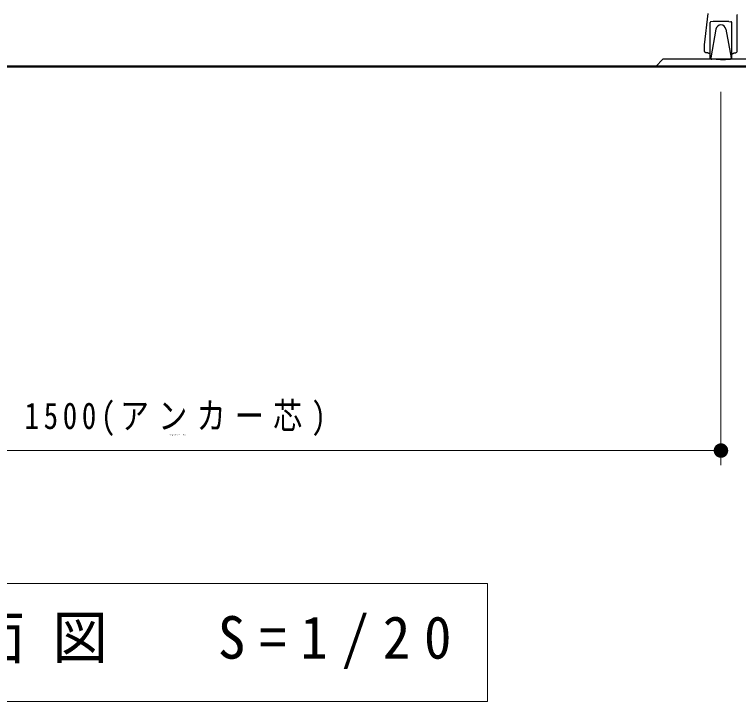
# Model space of a CAD drawing. Units: millimetres on the paper, scale 1:20. Extents: x -385 to 0, y 0 to 267.
# Drawn here: x -269.65 to -219.71, y 72.63 to 120.03 of the extents above; entities that cross this region are included whole.
import ezdxf

# ---------------------------------------------------------------- set-up
doc = ezdxf.new("R2010")
doc.units = ezdxf.units.MM
doc.layers.add('1_20', color=7, linetype='Continuous', lineweight=25)
doc.styles.add('ＭＳ ゴシック', font='')
doc.styles.get('ＭＳ ゴシック').set_extended_font_data('MS Gothic')

# ---------------------------------------------------------------- blocks, each defined once
blk = doc.blocks.new('filled_dot')
at = {"color": 0, "linetype": 'Continuous', "lineweight": -2, "const_width": 1.25}
blk.add_lwpolyline([(-0.625, 0, 1), (0.625, 0, 1)], format="xyb", close=True, dxfattribs=at)

msp = doc.modelspace()

# ---------------------------------------------------------------- linework, layer by layer
at = {"layer": '1_20', "color": 190}
for p, q in [((-222.05, 117.94), (-221.801, 120.103)), ((-219.8, 117.469), (-219.8, 119.962)), ((-221.663, 117.011), (-221.663, 119.479)), ((-221.462, 119.537), (-221.616, 119.529)), ((-220.387, 119.537), (-221.462, 119.537)), ((-220.387, 119.537), (-220.234, 119.529)), ((-220.186, 117.011), (-220.186, 119.479)), ((-221.269, 119.011), (-221.624, 117.028)), ((-220.58, 119.011), (-220.226, 117.028)), ((-222.05, 117.469), (-222.05, 117.94)), ((-221.663, 117.283), (-221.74, 117.331)), ((-220.925, 116.901), (-221.592, 116.936)), ((-220.925, 116.907), (-221.554, 116.94)), ((-220.925, 116.907), (-220.296, 116.94)), ((-220.925, 116.901), (-220.257, 116.936)), ((-220.186, 117.283), (-220.11, 117.331))]:
    msp.add_line(p, q, dxfattribs=at)
at = {"layer": '1_20'}
for p in [(-225.425, 116.44), (-218.425, 116.94)]:
    msp.add_line(p, (-224.925, 116.94), dxfattribs=at)
at = {"layer": '1_20', "lineweight": 50}
msp.add_line((-291.425, 116.44), (-213.599, 116.44), dxfattribs=at)
at = {"layer": '1_20', "lineweight": 13}
for p, q in [((-220.925, 114.682), (-220.925, 89.89)), ((-220.925, 113.732), (-220.925, 88.94)), ((-220.925, 89.94), (-295.925, 89.94)), ((-220.925, 89.94), (-295.925, 89.94)), ((-237.025, 80.759), (-279.825, 80.759)), ((-237.025, 72.626), (-237.025, 80.759)), ((-279.825, 72.626), (-237.025, 72.626))]:
    msp.add_line(p, q, dxfattribs=at)
at = {"layer": '1_20', "color": 190}
for points in [[(-221.74, 117.331), (-221.759, 117.341), (-221.783, 117.351), (-221.81, 117.361), (-221.841, 117.37), (-221.874, 117.378), (-221.909, 117.385), (-221.945, 117.39), (-221.982, 117.395)], [(-220.11, 117.331), (-220.09, 117.341), (-220.067, 117.351), (-220.039, 117.361), (-220.009, 117.37), (-219.976, 117.378), (-219.941, 117.385), (-219.905, 117.39), (-219.867, 117.395)]]:
    msp.add_lwpolyline(points, dxfattribs=at)
for centre, radius, start, end in [((-219.875, 119.962), 0.075, 0, 57.6256), ((-221.613, 119.479), 0.05, 93, 180), ((-220.236, 119.479), 0.05, 0, 87), ((-220.925, 118.95), 0.35, 10.129, 169.871), ((-221.975, 117.469), 0.075, 180, 264.425), ((-219.875, 117.469), 0.075, 275.575, 0), ((-221.588, 117.011), 0.075, 180, 267), ((-221.55, 117.015), 0.075, 169.871, 270), ((-220.3, 117.015), 0.075, 270, 10.129), ((-220.261, 117.011), 0.075, 273, 0)]:
    msp.add_arc(centre, radius, start, end, dxfattribs=at)

# ---------------------------------------------------------------- block references
at = {"layer": '1_20', "lineweight": 13, "rotation": 180}
for xscale, yscale in [(0.4, 0.4), (0.02, 0.02)]:
    msp.add_blockref('filled_dot', (-220.925, 89.94), dxfattribs=dict(at, xscale=xscale, yscale=yscale))

# ---------------------------------------------------------------- texts
at = {"layer": '1_20', "style": 'ＭＳ ゴシック'}
for s, insert, char_height, attachment_point in [('\\T1.32;\\W0.8;1500(アンカー芯)', (-258.403, 90.94), 1.833, 8), ('\\T1.32;\\W0.8;1500(アンカー芯)', (-258.403, 90.94), 0.09164, 8), ('\\T1.5;\\W0.95;立面図\u3000S=1/20', (-278.425, 76.693), 2.933, 4)]:
    msp.add_mtext(s, dxfattribs=dict(at, insert=insert, char_height=char_height, attachment_point=attachment_point))

doc.saveas('drawing.dxf')
